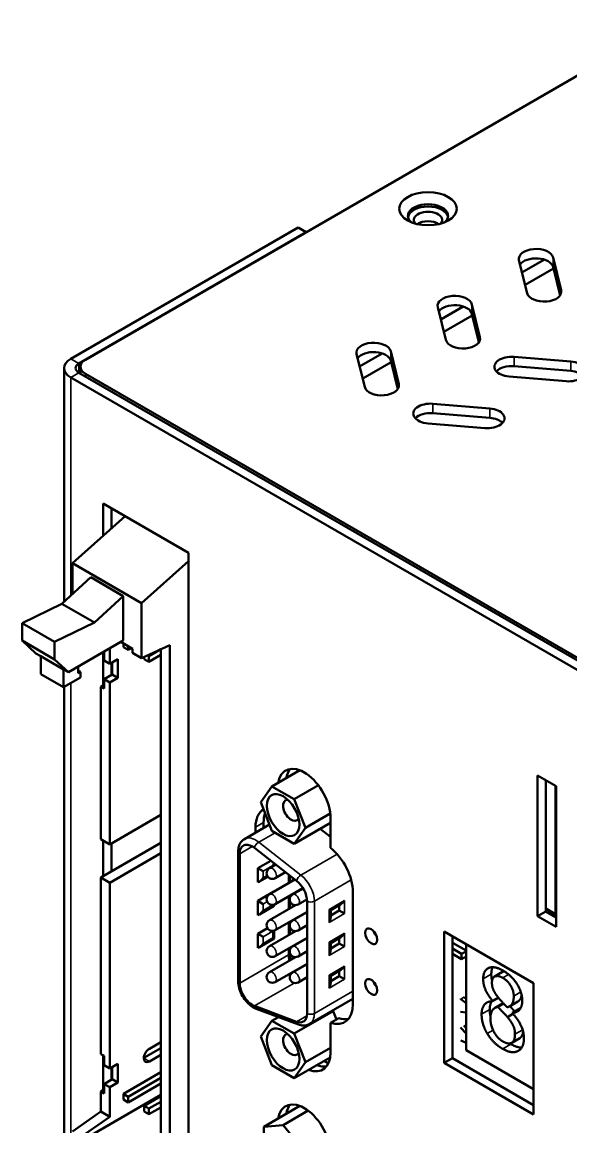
# Model space of a CAD drawing. Header units: millimetres. Extents: x 2117 to 4352, y 853 to 2102.
# Drawn here: x 3358.5 to 3406.3, y 1853.2 to 1949.4 of the extents above; entities that cross this region are included whole.
import ezdxf

# ---------------------------------------------------------------- set-up
doc = ezdxf.new("R2010")
doc.units = ezdxf.units.MM
doc.header["$LTSCALE"] = 1.8
doc.layers.add('외형선(ISO)', color=7, linetype='Continuous', lineweight=50)
doc.layers.add('좁은 외형선(ISO)', color=7, linetype='Continuous', lineweight=35)

msp = doc.modelspace()

# ---------------------------------------------------------------- linework, layer by layer
at = {"layer": '외형선(ISO)'}
for p, q in [((3363.978, 1919.986), (3464.175, 1977.835)), ((3382.504, 1931.499), (3362.705, 1920.068)), ((3383.211, 1931.09), (3382.504, 1931.499)), ((3363.413, 1919.659), (3383.211, 1931.09)), ((3402.445, 1925.783), (3401.738, 1928.641)), ((3402.003, 1927.569), (3403.962, 1928.7)), ((3404.708, 1928.886), (3405.415, 1926.028)), ((3402.268, 1926.498), (3404.743, 1927.927)), ((3405.322, 1925.584), (3404.708, 1928.069)), ((3395.374, 1921.701), (3394.667, 1924.558)), ((3394.932, 1923.487), (3396.891, 1924.618)), ((3397.636, 1924.803), (3398.344, 1921.946)), ((3395.197, 1922.415), (3397.672, 1923.844)), ((3398.251, 1921.502), (3397.636, 1923.987)), ((3390.565, 1920.721), (3391.273, 1917.863)), ((3388.303, 1917.618), (3387.596, 1920.476)), ((3387.861, 1919.404), (3389.82, 1920.535)), ((3388.126, 1918.333), (3390.601, 1919.762)), ((3391.18, 1917.419), (3390.565, 1919.904)), ((3401.313, 1920.231), (3406.263, 1919.823)), ((3362.12, 1898.901), (3362.12, 1919.251)), ((3409.021, 1892.511), (3363.413, 1918.843)), ((3363.539, 1918.77), (3363.539, 1919.374)), ((3408.879, 1892.838), (3363.978, 1918.761)), ((3406.263, 1919.006), (3401.313, 1919.415)), ((3362.705, 1918.435), (3408.314, 1892.103)), ((3405.839, 1918.108), (3400.889, 1918.516)), ((3394.242, 1916.149), (3399.192, 1915.74)), ((3399.192, 1914.924), (3394.242, 1915.332)), ((3398.768, 1914.026), (3393.818, 1914.434)), ((3365.534, 1907.453), (3372.958, 1903.166)), ((3365.534, 1904.646), (3365.534, 1907.453)), ((3367.451, 1906.346), (3362.847, 1902.263)), ((3366.241, 1907.045), (3366.241, 1905.273)), ((3368.857, 1898.793), (3362.847, 1902.263)), ((3362.847, 1902.263), (3362.847, 1899.569)), ((3368.857, 1898.793), (3372.958, 1902.43)), ((3372.958, 1903.166), (3372.958, 1843.235)), ((3364.438, 1901.031), (3361.928, 1898.725)), ((3364.438, 1901.031), (3367.266, 1899.398)), ((3364.756, 1897.092), (3367.266, 1899.398)), ((3367.266, 1899.398), (3367.266, 1895.52)), ((3358.463, 1897.051), (3361.928, 1898.725)), ((3361.928, 1898.725), (3364.756, 1897.092)), ((3368.857, 1893.992), (3368.857, 1898.793)), ((3361.291, 1895.418), (3358.463, 1897.051)), ((3358.463, 1897.051), (3358.463, 1895.52)), ((3364.756, 1897.092), (3361.291, 1895.418)), ((3361.291, 1893.887), (3358.463, 1895.52)), ((3358.463, 1895.52), (3359.665, 1894.397)), ((3361.291, 1893.887), (3361.291, 1895.418)), ((3367.266, 1895.52), (3362.493, 1892.764)), ((3365.605, 1894.56), (3365.605, 1893.793)), ((3366.1, 1893.507), (3366.1, 1894.846)), ((3367.058, 1895.399), (3368.079, 1894.809)), ((3367.287, 1894.952), (3367.287, 1895.267)), ((3367.712, 1894.707), (3367.287, 1894.952)), ((3367.712, 1895.022), (3367.712, 1894.707)), ((3367.712, 1894.707), (3367.984, 1894.865)), ((3368.079, 1894.809), (3368.079, 1894.441)), ((3371.332, 1895.124), (3368.857, 1893.992)), ((3369.508, 1894.16), (3370.554, 1894.765)), ((3370.554, 1894.769), (3370.554, 1851.481)), ((3371.332, 1851.032), (3371.332, 1895.124)), ((3360.089, 1894.152), (3359.665, 1894.397)), ((3360.089, 1894.152), (3360.089, 1892.601)), ((3360.089, 1894.152), (3362.069, 1893.009)), ((3362.493, 1892.764), (3361.291, 1893.887)), ((3365.534, 1891.629), (3365.534, 1894.52)), ((3365.605, 1893.793), (3366.1, 1893.507)), ((3366.807, 1893.915), (3366.1, 1893.507)), ((3366.312, 1893.63), (3366.312, 1892.568)), ((3366.807, 1892.282), (3366.807, 1893.915)), ((3368.857, 1893.992), (3368.079, 1894.441)), ((3369.083, 1893.915), (3369.083, 1894.096)), ((3369.508, 1893.67), (3369.083, 1893.915)), ((3369.383, 1894.233), (3369.508, 1894.16)), ((3369.508, 1893.67), (3370.554, 1894.275)), ((3369.508, 1894.16), (3369.508, 1893.67)), ((3362.493, 1892.764), (3362.069, 1893.009)), ((3362.069, 1891.458), (3362.069, 1893.009)), ((3363.342, 1893.254), (3363.342, 1892.682)), ((3363.554, 1892.805), (3363.342, 1892.927)), ((3363.342, 1892.682), (3363.554, 1892.805)), ((3363.554, 1892.805), (3363.554, 1892.315)), ((3366.241, 1893.589), (3366.241, 1892.527)), ((3362.069, 1891.458), (3360.089, 1892.601)), ((3363.554, 1892.315), (3362.069, 1891.458)), ((3366.312, 1892.568), (3365.605, 1892.16)), ((3365.605, 1892.16), (3365.605, 1891.343)), ((3366.1, 1891.874), (3365.605, 1892.16)), ((3366.1, 1891.874), (3366.807, 1892.282)), ((3366.1, 1877.773), (3366.1, 1891.874)), ((3366.807, 1892.282), (3366.312, 1892.568)), ((3362.12, 1850.342), (3362.12, 1891.487)), ((3365.322, 1891.507), (3365.605, 1891.67)), ((3365.605, 1891.343), (3365.322, 1891.507)), ((3365.322, 1891.507), (3365.322, 1878.222)), ((3380.227, 1882.824), (3382.652, 1884.224)), ((3403.364, 1883.774), (3404.99, 1882.835)), ((3403.364, 1871.527), (3403.364, 1883.774)), ((3404.071, 1883.366), (3404.071, 1871.935)), ((3379.257, 1881.444), (3380.227, 1882.824)), ((3380.227, 1882.824), (3382.166, 1881.704)), ((3382.166, 1881.704), (3384.266, 1882.916)), ((3404.92, 1871.445), (3404.92, 1882.876)), ((3404.99, 1882.835), (3404.99, 1870.588)), ((3380.227, 1878.945), (3379.257, 1881.444)), ((3382.166, 1881.704), (3383.135, 1879.205)), ((3370.554, 1880.345), (3366.1, 1877.773)), ((3383.135, 1879.205), (3385.308, 1880.46)), ((3377.827, 1878.24), (3380.011, 1879.501)), ((3378.792, 1878.797), (3378.792, 1879.263)), ((3379.499, 1879.672), (3379.499, 1879.205)), ((3382.166, 1877.826), (3385.333, 1879.654)), ((3383.135, 1879.205), (3382.166, 1877.826)), ((3385.333, 1880.059), (3385.333, 1877.463)), ((3365.322, 1878.222), (3366.1, 1877.773)), ((3382.166, 1877.826), (3380.227, 1878.945)), ((3385.333, 1878.416), (3384.421, 1879.128)), ((3365.322, 1874.875), (3370.554, 1877.896)), ((3365.534, 1874.997), (3365.534, 1878.1)), ((3366.241, 1877.855), (3366.241, 1875.405)), ((3382.377, 1874.589), (3378.7, 1877.46)), ((3366.1, 1874.426), (3370.554, 1876.998)), ((3377.281, 1865.873), (3377.281, 1877.14)), ((3377.413, 1876.957), (3377.413, 1865.689)), ((3380.117, 1876.354), (3378.987, 1875.701)), ((3379.448, 1875.435), (3378.987, 1875.701)), ((3378.987, 1875.701), (3378.987, 1874.477)), ((3380.557, 1876.01), (3380.013, 1875.695)), ((3380.424, 1876.113), (3380.424, 1875.933)), ((3381.407, 1875.346), (3380.513, 1874.829)), ((3366.1, 1874.426), (3365.322, 1874.875)), ((3365.322, 1874.875), (3365.322, 1859.516)), ((3366.1, 1858.251), (3366.1, 1874.426)), ((3379.867, 1874.958), (3379.13, 1874.532)), ((3382.222, 1874.709), (3380.013, 1873.434)), ((3381.788, 1875.049), (3381.788, 1874.458)), ((3382.045, 1874.607), (3382.045, 1874.848)), ((3380.401, 1873.66), (3378.987, 1872.844)), ((3382.925, 1873.96), (3380.513, 1872.568)), ((3382.937, 1873.94), (3382.021, 1873.411)), ((3382.045, 1873.425), (3382.045, 1873.452)), ((3382.752, 1873.86), (3382.752, 1873.833)), ((3387.277, 1873.616), (3387.277, 1863.845)), ((3379.448, 1872.577), (3378.987, 1872.844)), ((3378.987, 1872.844), (3378.987, 1871.619)), ((3382.275, 1872.478), (3380.013, 1871.172)), ((3380.292, 1872.498), (3380.424, 1872.422)), ((3380.424, 1872.528), (3380.424, 1872.422)), ((3381.788, 1873.304), (3381.788, 1873.106)), ((3381.788, 1872.85), (3381.788, 1872.197)), ((3382.045, 1872.345), (3382.045, 1872.532)), ((3383.274, 1872.98), (3382.521, 1872.545)), ((3383.282, 1863.049), (3383.282, 1872.82)), ((3385.339, 1872.034), (3386.237, 1872.552)), ((3386.093, 1872.007), (3386.093, 1872.469)), ((3380.424, 1872.422), (3379.13, 1871.675)), ((3383.282, 1871.905), (3380.513, 1870.306)), ((3383.282, 1871.877), (3382.021, 1871.149)), ((3382.752, 1871.599), (3382.752, 1871.571)), ((3385.339, 1872.034), (3385.207, 1872.11)), ((3385.339, 1871.405), (3385.339, 1872.034)), ((3385.339, 1871.571), (3386.093, 1872.007)), ((3386.093, 1872.007), (3386.555, 1871.74)), ((3403.364, 1871.527), (3404.071, 1871.935)), ((3404.99, 1870.588), (3403.364, 1871.527)), ((3404.92, 1871.69), (3404.071, 1872.18)), ((3404.071, 1871.935), (3404.99, 1871.405)), ((3381.788, 1871.042), (3381.788, 1870.844)), ((3381.788, 1870.588), (3381.788, 1869.935)), ((3382.045, 1871.163), (3382.045, 1871.191)), ((3383.282, 1870.723), (3382.521, 1870.283)), ((3379.837, 1870.477), (3378.987, 1869.986)), ((3379.448, 1869.719), (3378.987, 1869.986)), ((3378.987, 1869.986), (3378.987, 1868.761)), ((3380.424, 1869.564), (3379.13, 1868.817)), ((3382.275, 1870.216), (3380.013, 1868.91)), ((3380.292, 1869.64), (3380.424, 1869.564)), ((3380.424, 1870.266), (3380.424, 1869.564)), ((3383.282, 1869.643), (3380.513, 1868.044)), ((3383.282, 1869.616), (3382.021, 1868.888)), ((3382.045, 1870.084), (3382.045, 1870.27)), ((3385.339, 1869.176), (3386.237, 1869.695)), ((3386.093, 1869.149), (3386.093, 1869.612)), ((3389.328, 1869.781), (3389.328, 1869.812)), ((3389.328, 1869.812), (3389.328, 1869.781)), ((3395.232, 1870.18), (3403.01, 1865.689)), ((3395.232, 1858.749), (3395.232, 1870.18)), ((3395.939, 1869.772), (3395.939, 1859.157)), ((3381.788, 1868.78), (3381.788, 1868.582)), ((3385.339, 1869.176), (3385.207, 1869.252)), ((3385.339, 1868.548), (3385.339, 1869.176)), ((3385.339, 1868.713), (3386.093, 1869.149)), ((3386.093, 1869.149), (3386.555, 1868.882)), ((3396.746, 1868.228), (3395.939, 1868.694)), ((3397.141, 1868.522), (3396.01, 1869.175)), ((3397.141, 1869.078), (3397.141, 1859.851)), ((3382.275, 1867.955), (3380.013, 1866.649)), ((3381.788, 1868.327), (3381.788, 1868.322)), ((3383.282, 1868.461), (3382.521, 1868.022)), ((3396.746, 1867.779), (3395.939, 1868.245)), ((3397.141, 1868.457), (3396.746, 1868.228)), ((3396.746, 1868.228), (3396.746, 1867.779)), ((3396.746, 1867.779), (3397.141, 1868.008)), ((3383.282, 1867.382), (3380.513, 1865.783)), ((3383.282, 1867.348), (3382.021, 1866.62)), ((3385.339, 1866.318), (3386.237, 1866.837)), ((3386.093, 1866.291), (3386.093, 1866.754)), ((3399.604, 1866.255), (3400.311, 1866.663)), ((3383.282, 1866.194), (3382.521, 1865.754)), ((3383.215, 1866.155), (3383.282, 1866.13)), ((3385.339, 1866.318), (3385.207, 1866.395)), ((3385.339, 1865.69), (3385.339, 1866.318)), ((3385.339, 1865.856), (3386.093, 1866.291)), ((3386.093, 1866.291), (3386.555, 1866.025)), ((3389.328, 1865.372), (3389.328, 1865.403)), ((3389.328, 1865.403), (3389.328, 1865.372)), ((3403.01, 1865.689), (3403.01, 1854.258)), ((3383.504, 1862.134), (3387.277, 1864.312)), ((3397.141, 1863.942), (3396.662, 1864.305)), ((3396.945, 1864.468), (3397.141, 1864.319)), ((3399.443, 1864.136), (3399.945, 1864.426)), ((3399.443, 1864.11), (3399.96, 1864.408)), ((3399.443, 1864.11), (3399.443, 1864.136)), ((3399.656, 1863.538), (3400.363, 1863.947)), ((3399.897, 1863.625), (3400.398, 1863.914)), ((3400.922, 1863.668), (3401.629, 1864.076)), ((3378.7, 1863.7), (3382.377, 1862.326)), ((3382.537, 1862.088), (3378.86, 1863.462)), ((3382.166, 1861.292), (3385.56, 1863.251)), ((3385.5, 1863.286), (3385.56, 1863.251)), ((3385.56, 1863.251), (3385.838, 1862.535)), ((3396.647, 1863.182), (3397.141, 1863.125)), ((3400.727, 1862.739), (3401.217, 1863.022)), ((3401.167, 1863.104), (3401.874, 1863.512)), ((3401.167, 1863.104), (3401.167, 1863.078)), ((3379.257, 1861.032), (3380.227, 1862.411)), ((3380.227, 1862.411), (3380.795, 1862.739)), ((3380.227, 1862.411), (3382.166, 1861.292)), ((3380.737, 1862.706), (3380.737, 1862.761)), ((3386.04, 1862.651), (3385.333, 1862.243)), ((3385.333, 1862.243), (3385.333, 1859.647)), ((3396.929, 1861.99), (3397.141, 1861.77)), ((3380.227, 1858.533), (3379.257, 1861.032)), ((3382.166, 1861.292), (3383.135, 1858.793)), ((3397.141, 1861.313), (3396.647, 1861.827)), ((3401.105, 1860.499), (3401.813, 1860.907)), ((3370.554, 1860.027), (3369.07, 1859.17)), ((3370.554, 1860.557), (3369.547, 1859.976)), ((3383.135, 1858.793), (3385.333, 1860.061)), ((3396.662, 1860.687), (3397.141, 1860.496)), ((3365.322, 1859.516), (3365.605, 1859.353)), ((3365.534, 1856.373), (3365.534, 1859.394)), ((3365.605, 1859.353), (3365.605, 1858.537)), ((3369.547, 1858.873), (3370.554, 1859.455)), ((3382.166, 1857.413), (3385.301, 1859.223)), ((3385.189, 1859.159), (3385.279, 1859.107)), ((3395.232, 1858.749), (3395.939, 1859.157)), ((3395.939, 1859.157), (3403.01, 1855.075)), ((3397.141, 1859.851), (3403.01, 1856.463)), ((3365.605, 1858.537), (3366.1, 1858.251)), ((3366.807, 1858.659), (3366.1, 1858.251)), ((3366.241, 1858.332), (3366.241, 1857.271)), ((3366.312, 1858.373), (3366.312, 1857.312)), ((3366.807, 1857.026), (3366.807, 1858.659)), ((3382.166, 1857.413), (3380.227, 1858.533)), ((3383.135, 1858.793), (3382.166, 1857.413)), ((3385.141, 1858.696), (3384.764, 1858.914)), ((3403.01, 1854.258), (3395.232, 1858.749)), ((3366.312, 1857.312), (3365.605, 1856.904)), ((3366.807, 1857.026), (3366.312, 1857.312)), ((3367.287, 1856.038), (3370.554, 1857.924)), ((3367.712, 1855.793), (3370.554, 1857.434)), ((3365.322, 1856.25), (3365.605, 1856.414)), ((3365.605, 1856.087), (3365.322, 1856.25)), ((3365.322, 1856.25), (3365.322, 1854.502)), ((3366.1, 1856.618), (3365.605, 1856.904)), ((3365.605, 1856.904), (3365.605, 1856.087)), ((3366.1, 1856.618), (3366.807, 1857.026)), ((3366.1, 1854.053), (3366.1, 1856.618)), ((3367.712, 1855.303), (3370.554, 1856.944)), ((3363.625, 1851.96), (3370.554, 1855.961)), ((3367.287, 1855.548), (3367.287, 1856.038)), ((3367.287, 1856.038), (3367.712, 1855.793)), ((3367.712, 1855.303), (3367.287, 1855.548)), ((3367.712, 1855.793), (3367.712, 1855.303)), ((3369.083, 1855.001), (3370.554, 1855.85)), ((3369.508, 1854.756), (3370.554, 1855.36)), ((3365.322, 1854.502), (3362.847, 1852.777)), ((3366.1, 1854.053), (3365.322, 1854.502)), ((3369.083, 1854.511), (3369.083, 1855.001)), ((3369.083, 1855.001), (3369.508, 1854.756)), ((3369.508, 1854.266), (3369.083, 1854.511)), ((3369.508, 1854.266), (3370.554, 1854.87)), ((3369.508, 1854.756), (3369.508, 1854.266)), ((3379.517, 1853.183), (3382.652, 1854.993)), ((3381.196, 1853.333), (3383.369, 1854.588)), ((3363.625, 1852.328), (3366.1, 1854.053)), ((3379.517, 1853.183), (3381.196, 1853.333)), ((3381.196, 1853.333), (3382.876, 1851.244)), ((3379.517, 1850.944), (3379.517, 1853.183))]:
    msp.add_line(p, q, dxfattribs=at)
for centre in [(3380.263, 1875.262), (3380.263, 1873.001), (3382.271, 1872.978), (3380.263, 1870.739), (3382.271, 1870.716), (3380.263, 1868.477), (3382.271, 1868.455), (3380.263, 1866.216), (3382.271, 1866.187)]:
    msp.add_arc(centre, 0.5, 120, 300, dxfattribs=at)
for centre, major_axis in [((3393.818, 1933.132), (2.5, 0)), ((3381.196, 1880.325), (-1.003, 1.738)), ((3388.868, 1869.772), (-0.375, 0.65)), ((3388.868, 1865.362), (-0.375, 0.65)), ((3381.196, 1859.912), (1.003, -1.738))]:
    msp.add_ellipse(centre, major_axis=major_axis, ratio=0.57735, dxfattribs=at)
for centre, major_axis, start_param, end_param in [((3393.818, 1932.519), (1.75, 0), 5.69412, 10.013843), ((3393.818, 1932.315), (1.75, 0), 0.101188, 3.040405), ((3393.818, 1932.152), (-1.23, 0), 2.680066, 6.744712), ((3393.818, 1931.335), (-1.23, 0), 3.843818, 5.58096), ((3403.223, 1928.763), (-1.5, 0), 3.28349, 6.425082), ((3403.223, 1927.947), (1.5, 0), 0.141897, 2.761175), ((3396.152, 1924.681), (-1.5, 0), 3.28349, 6.425082), ((3403.93, 1925.906), (1.5, 0), 3.28349, 6.425082), ((3396.152, 1923.864), (1.5, 0), 0.141897, 2.761175), ((3389.08, 1920.598), (-1.5, 0), 3.28349, 6.425082), ((3396.859, 1921.823), (1.5, 0), 3.28349, 6.425082), ((3389.08, 1919.782), (1.5, 0), 0.141897, 2.761175), ((3364.12, 1919.251), (-2, 0), 5.497787, 7.068583), ((3364.12, 1919.251), (-1, 0), 5.497787, 7.068583), ((3365.039, 1919.374), (-1.5, 0), 5.497787, 7.068583), ((3401.101, 1919.374), (-1.5, 0), 4.570492, 7.712085), ((3406.051, 1918.965), (1.5, 0), 4.570492, 7.712085), ((3401.101, 1918.557), (-1.5, 0), 4.570492, 5.792303), ((3406.051, 1918.149), (-1.5, 0), 3.632475, 4.570492), ((3389.788, 1917.741), (1.5, 0), 3.28349, 6.425082), ((3394.03, 1915.291), (-1.5, 0), 4.570492, 7.712085), ((3398.98, 1914.883), (1.5, 0), 4.570492, 7.712085), ((3394.03, 1914.475), (-1.5, 0), 4.570492, 5.792303), ((3398.98, 1914.066), (-1.5, 0), 3.632475, 4.570492), ((3383.035, 1881.386), (-1.625, 2.815), 3.926991, 6.901137), ((3383.742, 1881.794), (-1.625, 2.815), 0.219325, 0.617951), ((3381.903, 1880.733), (0.503, -0.872), 2.777783, 6.646994), ((3381.196, 1877.875), (-1.7, 2.944), 6.281668, 7.068583), ((3381.903, 1878.284), (1.7, -2.944), 3.599448, 3.926991), ((3378.509, 1876.324), (-0.775, 1.342), 5.323254, 7.068583), ((3384.873, 1875.004), (1.7, -2.944), 0.785398, 2.163834), ((3379.974, 1876.106), (-0.318, -0.551), 1.570796, 1.954049), ((3379.13, 1875.052), (-0.318, -0.551), 0.460554, 1.570796), ((3382.186, 1873.452), (-0.775, 1.342), 3.926991, 5.323254), ((3379.974, 1873.248), (-0.318, -0.551), 2.676245, 2.681039), ((3386.237, 1873.072), (-0.318, -0.551), 0.785398, 1.570796), ((3379.13, 1872.194), (-0.318, -0.551), 0.460554, 1.570796), ((3384.889, 1871.146), (-0.318, -0.551), 1.570796, 2.356194), ((3379.974, 1870.39), (0.318, 0.551), 4.712389, 4.775088), ((3386.237, 1870.214), (-0.318, -0.551), 0.785398, 1.570796), ((3389.575, 1870.18), (0.375, -0.65), 4.372552, 5.052226), ((3379.13, 1869.336), (0.318, 0.551), 3.602147, 4.712389), ((3384.889, 1868.288), (-0.318, -0.551), 1.570796, 2.356194), ((3386.237, 1867.356), (-0.318, -0.551), 0.785398, 1.570796), ((3389.575, 1865.771), (0.375, -0.65), 4.372552, 5.052226), ((3378.509, 1865.056), (0.775, -1.342), 3.926991, 5.67232), ((3384.889, 1865.43), (-0.318, -0.551), 1.570796, 2.356194), ((3384.873, 1865.233), (1.7, -2.944), 5.690148, 7.068583), ((3396.607, 1863.933), (0.25, -0.433), 2.201876, 2.24545), ((3396.89, 1864.096), (0.25, -0.433), 2.201876, 2.24545), ((3382.186, 1863.682), (0.775, -1.342), 5.67232, 7.068583), ((3385.58, 1865.642), (1.7, -2.944), 5.690148, 6.073684), ((3381.903, 1860.321), (0.503, -0.872), 2.777783, 6.646994), ((3369.547, 1859.424), (-0.337, -0.585), 3.926991, 7.068583), ((3396.607, 1861.122), (-0.25, 0.433), 2.466939, 2.510513), ((3383.035, 1860.974), (1.625, -2.815), 5.665234, 7.068583), ((3383.742, 1861.382), (1.625, -2.815), 5.665234, 6.06386), ((3383.035, 1852.156), (-1.625, 2.815), 3.926991, 6.901137), ((3383.742, 1852.564), (-1.625, 2.815), 0.219325, 0.617951)]:
    msp.add_ellipse(centre, major_axis=major_axis, ratio=0.57735, start_param=start_param, end_param=end_param, dxfattribs=at)
for points, degree, knots in [([(3377.827, 1878.24), (3377.752, 1878.196), (3377.682, 1878.142), (3377.56, 1878.018), (3377.507, 1877.949), (3377.42, 1877.802), (3377.385, 1877.724), (3377.332, 1877.564), (3377.312, 1877.481), (3377.287, 1877.313), (3377.281, 1877.227), (3377.281, 1877.14)], 3, [0.7853982, 0.7853982, 0.7853982, 0.7853982, 0.9424778, 0.9424778, 1.0995574, 1.0995574, 1.2566371, 1.2566371, 1.4137167, 1.4137167, 1.5707963, 1.5707963, 1.5707963, 1.5707963]), ([(3381.887, 1867.731), (3381.873, 1867.773), (3381.861, 1867.815), (3381.814, 1868.001), (3381.794, 1868.139), (3381.788, 1868.282), (3381.788, 1868.302), (3381.788, 1868.322)], 3, [4.2984929, 4.2984929, 4.2984929, 4.2984929, 4.3807096, 4.3807096, 4.6646093, 4.6646093, 4.712389, 4.712389, 4.712389, 4.712389]), ([(3400.457, 1866.713), (3400.403, 1866.705), (3400.332, 1866.675), (3400.311, 1866.663)], 2, [0.8151077, 0.8151077, 0.8151077, 1, 1.0860215, 1.0860215, 1.0860215]), ([(3377.281, 1865.873), (3377.281, 1865.68), (3377.31, 1865.483), (3377.415, 1865.089), (3377.491, 1864.893), (3377.683, 1864.519), (3377.798, 1864.34), (3378.059, 1864.016), (3378.204, 1863.871), (3378.516, 1863.627), (3378.683, 1863.528), (3378.86, 1863.462)], 3, [1.570796, 1.570796, 1.570796, 1.570796, 1.919862, 1.919862, 2.268928, 2.268928, 2.617994, 2.617994, 2.96706, 2.96706, 3.316126, 3.316126, 3.316126, 3.316126]), ([(3401.629, 1864.076), (3401.799, 1864.174), (3401.943, 1864.472), (3401.971, 1864.66)], 2, [0.34, 0.34, 0.34, 1, 1.568953, 1.568953, 1.568953]), ([(3401.371, 1863.222), (3401.257, 1863.356), (3401.02, 1863.601), (3400.943, 1863.68)], 2, [0.226142, 0.226142, 0.226142, 1, 1.327082, 1.327082, 1.327082]), ([(3382.537, 1862.088), (3382.599, 1862.065), (3382.662, 1862.046), (3382.791, 1862.017), (3382.856, 1862.007), (3382.988, 1861.999), (3383.054, 1862), (3383.187, 1862.016), (3383.254, 1862.03), (3383.383, 1862.072), (3383.445, 1862.1), (3383.504, 1862.134)], 3, [3.3161256, 3.3161256, 3.3161256, 3.3161256, 3.4382986, 3.4382986, 3.5604717, 3.5604717, 3.6826447, 3.6826447, 3.8048178, 3.8048178, 3.9269908, 3.9269908, 3.9269908, 3.9269908])]:
    msp.add_open_spline(points, degree=degree, knots=knots, dxfattribs=at)
for points, degree in [([(3382.366, 1866.819), (3382.36, 1866.827), (3382.354, 1866.835), (3382.348, 1866.842)], 3), ([(3398.623, 1866.055), (3398.623, 1866.791), (3399.585, 1867.22), (3400.328, 1866.791)], 2), ([(3399.33, 1866.463), (3399.33, 1866.837), (3399.454, 1867.077)], 2), ([(3400.328, 1866.791), (3401.098, 1866.346), (3402.029, 1864.877), (3402.029, 1864.147)], 2), ([(3399.443, 1864.136), (3399.026, 1864.658), (3398.623, 1865.558), (3398.623, 1866.055)], 2), ([(3399.397, 1865.904), (3399.33, 1866.175), (3399.33, 1866.463)], 2), ([(3400.323, 1866.148), (3399.911, 1866.386), (3399.384, 1866.166), (3399.384, 1865.716)], 2), ([(3399.384, 1865.716), (3399.384, 1865.393), (3399.654, 1864.787), (3399.925, 1864.451)], 2), ([(3401.286, 1864.565), (3401.286, 1865.004), (3400.777, 1865.886), (3400.323, 1866.148)], 2), ([(3398.485, 1862.98), (3398.485, 1863.509), (3398.976, 1864.115), (3399.443, 1864.11)], 2), ([(3399.192, 1863.388), (3399.192, 1863.825), (3399.36, 1864.108)], 2), ([(3399.925, 1864.451), (3400.039, 1864.311), (3400.525, 1863.771), (3400.722, 1863.583)], 2), ([(3400.366, 1863.949), (3400.365, 1863.948), (3400.363, 1863.947)], 2), ([(3400.722, 1863.583), (3401.052, 1863.684), (3401.286, 1864.168), (3401.286, 1864.565)], 2), ([(3402.029, 1864.147), (3402.029, 1863.708), (3401.584, 1863.107), (3401.167, 1863.104)], 2), ([(3398.971, 1861.307), (3398.733, 1861.709), (3398.485, 1862.572), (3398.485, 1862.98)], 2), ([(3399.258, 1862.781), (3399.192, 1863.091), (3399.192, 1863.388)], 2), ([(3399.897, 1863.625), (3399.585, 1863.567), (3399.251, 1863.051), (3399.251, 1862.601)], 2), ([(3400.727, 1862.739), (3400.598, 1862.898), (3400.168, 1863.342), (3399.897, 1863.625)], 2), ([(3401.167, 1863.078), (3401.662, 1862.527), (3402.171, 1861.471), (3402.171, 1860.868)], 2), ([(3401.875, 1863.512), (3401.875, 1863.512), (3401.874, 1863.512)], 2), ([(3399.251, 1862.601), (3399.251, 1862.008), (3399.87, 1860.878), (3400.337, 1860.608)], 2), ([(3401.392, 1861.233), (3401.392, 1861.635), (3401.116, 1862.27), (3400.727, 1862.739)], 2), ([(3400.328, 1859.962), (3399.906, 1860.206), (3399.214, 1860.897), (3398.971, 1861.307)], 2), ([(3400.337, 1860.608), (3400.814, 1860.333), (3401.392, 1860.661), (3401.392, 1861.233)], 2), ([(3401.813, 1860.907), (3402.063, 1861.052), (3402.094, 1861.507)], 2), ([(3402.171, 1860.868), (3402.171, 1860.031), (3401.116, 1859.507), (3400.328, 1859.962)], 2), ([(3401.035, 1860.371), (3400.978, 1860.404), (3400.921, 1860.439)], 2), ([(3401.989, 1860.083), (3401.573, 1860.06), (3401.035, 1860.371)], 2)]:
    msp.add_open_spline(points, degree=degree, dxfattribs=at)
at = {"layer": '좁은 외형선(ISO)'}
for p, q in [((3404.708, 1928.069), (3404.708, 1928.886)), ((3405.415, 1925.783), (3405.415, 1926.028)), ((3397.636, 1923.987), (3397.636, 1924.803)), ((3398.344, 1921.701), (3398.344, 1921.946)), ((3390.565, 1919.904), (3390.565, 1920.721)), ((3362.705, 1920.068), (3363.413, 1919.659)), ((3363.413, 1919.659), (3363.413, 1918.843)), ((3401.313, 1919.415), (3401.313, 1920.231)), ((3406.263, 1919.006), (3406.263, 1919.823)), ((3363.413, 1918.843), (3362.705, 1918.435)), ((3363.978, 1918.516), (3363.978, 1918.761)), ((3362.705, 1918.435), (3362.705, 1899.439)), ((3391.273, 1917.618), (3391.273, 1917.863)), ((3394.242, 1915.332), (3394.242, 1916.149)), ((3399.192, 1914.924), (3399.192, 1915.74)), ((3362.705, 1891.825), (3362.705, 1850.249)), ((3378.792, 1879.263), (3379.499, 1879.672)), ((3379.073, 1877.974), (3380.491, 1878.793)), ((3377.413, 1876.957), (3378.509, 1877.589)), ((3379.073, 1877.974), (3382.75, 1875.103)), ((3382.75, 1875.103), (3385.9, 1876.921)), ((3380.292, 1875.922), (3379.448, 1875.435)), ((3379.448, 1875.435), (3379.448, 1874.868)), ((3380.292, 1875.857), (3380.292, 1875.922)), ((3379.448, 1874.868), (3379.801, 1875.072)), ((3381.656, 1874.382), (3381.656, 1875.152)), ((3383.919, 1872.82), (3387.126, 1874.672)), ((3379.811, 1872.786), (3379.448, 1872.577)), ((3379.448, 1872.577), (3379.448, 1872.011)), ((3379.448, 1872.011), (3380.292, 1872.498)), ((3380.292, 1872.498), (3380.292, 1872.502)), ((3381.656, 1872.121), (3381.656, 1873.228)), ((3383.919, 1872.82), (3383.919, 1863.049)), ((3385.207, 1872.11), (3386.555, 1872.888)), ((3386.555, 1872.888), (3386.555, 1871.74)), ((3385.207, 1870.962), (3385.207, 1872.11)), ((3386.555, 1871.74), (3385.207, 1870.962)), ((3381.656, 1869.859), (3381.656, 1870.966)), ((3380.292, 1870.207), (3379.448, 1869.719)), ((3379.448, 1869.719), (3379.448, 1869.153)), ((3379.448, 1869.153), (3380.292, 1869.64)), ((3380.292, 1869.64), (3380.292, 1870.207)), ((3385.207, 1869.252), (3386.555, 1870.031)), ((3386.555, 1870.031), (3386.555, 1868.882)), ((3381.656, 1868.139), (3381.656, 1868.704)), ((3385.207, 1868.104), (3385.207, 1869.252)), ((3386.555, 1868.882), (3385.207, 1868.104)), ((3377.413, 1865.689), (3381.656, 1868.139)), ((3385.207, 1866.395), (3386.555, 1867.173)), ((3386.555, 1867.173), (3386.555, 1866.025)), ((3378.7, 1863.7), (3382.162, 1865.699)), ((3383.282, 1866.022), (3383.102, 1866.09)), ((3385.207, 1865.246), (3385.207, 1866.395)), ((3386.555, 1866.025), (3385.207, 1865.246)), ((3398.623, 1866.055), (3399.33, 1866.463)), ((3400.323, 1866.148), (3400.833, 1866.442)), ((3383.919, 1863.049), (3387.277, 1864.988)), ((3401.286, 1864.565), (3401.899, 1864.919)), ((3396.945, 1864.468), (3396.662, 1864.305)), ((3382.377, 1862.326), (3383.266, 1862.839)), ((3398.485, 1862.98), (3399.192, 1863.388)), ((3398.971, 1861.307), (3399.48, 1861.601)), ((3401.392, 1861.233), (3402.063, 1861.621)), ((3400.328, 1859.962), (3401.035, 1860.371)), ((3369.069, 1859.149), (3369.547, 1858.873))]:
    msp.add_line(p, q, dxfattribs=at)
for centre, major_axis, ratio, start_param, end_param in [((3378.827, 1876.508), (-1, 1.732), 0.57735, 5.323254, 6.283185), ((3379.018, 1877.644), (-0.277, -0.355), 0.468323, 4.000271, 5.571067), ((3377.731, 1877.14), (-0.45, 0), 0.57735, 0, 0.785398), ((3380.263, 1875.262), (0.25, -0.433), 0.57735, 0, 3.141593), ((3382.695, 1874.773), (-0.277, -0.355), 0.468323, 4.000271, 5.571067), ((3382.504, 1873.636), (-1, 1.732), 0.57735, 3.926991, 5.323254), ((3380.263, 1873.001), (0.25, -0.433), 0.57735, 0, 3.141593), ((3382.271, 1872.978), (0.25, -0.433), 0.57735, 0, 3.141593), ((3383.6, 1873.003), (-0.45, 0), 0.57735, 0.785398, 2.356194), ((3380.263, 1870.739), (0.25, -0.433), 0.57735, 0, 3.141593), ((3382.271, 1870.716), (0.25, -0.433), 0.57735, 0, 3.141593), ((3380.263, 1868.477), (0.25, -0.433), 0.57735, 0, 3.141593), ((3382.271, 1868.455), (0.25, -0.433), 0.57735, 0, 3.141593), ((3381.338, 1868.322), (0.45, 0), 0.57735, 5.497787, 6.283185), ((3382.752, 1867.506), (-0.775, 1.342), 0.57735, 0.785398, 1.15415), ((3380.263, 1866.216), (0.25, -0.433), 0.57735, 0, 3.141593), ((3382.271, 1866.187), (0.25, -0.433), 0.57735, 0, 3.141593), ((3382.752, 1867.506), (-0.775, 1.342), 0.57735, 1.813641, 1.832857), ((3377.731, 1865.873), (-0.45, 0), 0.57735, 0, 0.785398), ((3379.018, 1863.884), (-0.158, -0.422), 0.668835, 5.393898, 6.283185), ((3383.6, 1863.233), (-0.45, 0), 0.57735, 0.785398, 2.356194), ((3382.504, 1863.866), (1, -1.732), 0.57735, 0, 0.785398), ((3382.695, 1862.51), (-0.158, -0.422), 0.668835, 5.393898, 6.283185)]:
    msp.add_ellipse(centre, major_axis=major_axis, ratio=ratio, start_param=start_param, end_param=end_param, dxfattribs=at)

doc.saveas('drawing.dxf')
